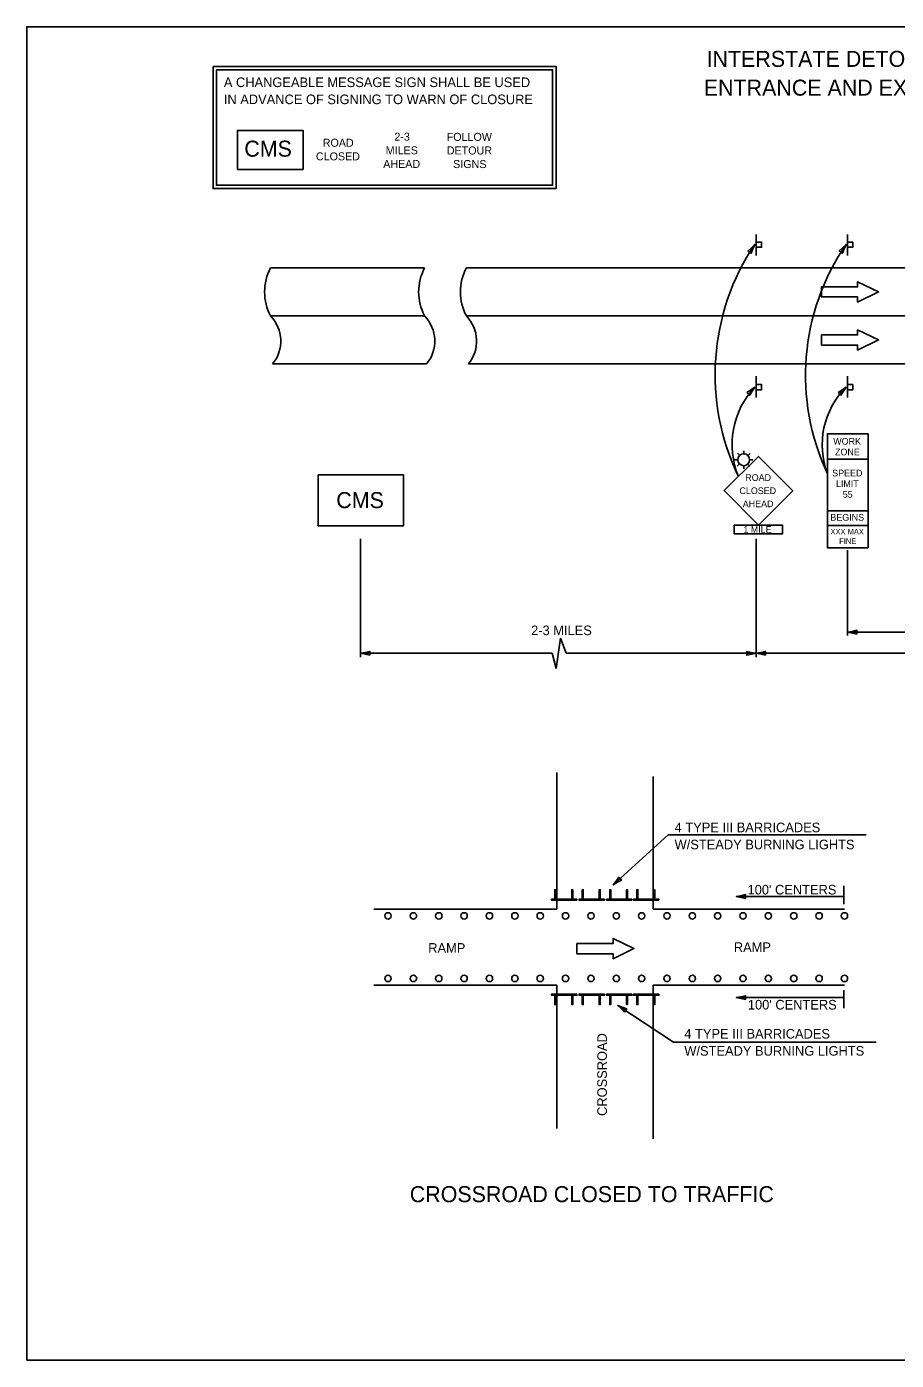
# Model space of a CAD drawing. Extents: x 2261695 to 2262325, y -3123392 to -3122992.
# Drawn here: x 2261694.6 to 2261955.3, y -3123391.7 to -3122991.7 of the extents above; entities that cross this region are included whole.
import ezdxf

# ---------------------------------------------------------------- set-up
doc = ezdxf.new("R2010")
doc.units = 0
for name, color, linetype in [('Default', 7, 'Continuous'), ('RD_Ex_Roadway_Dimensions', 7, 'Continuous'), ('RD_Pr_Roadway_Dimensions', 7, 'Continuous'), ('RD_Pr_Roadway_Items', 7, 'Continuous'), ('RD_Pr_Roadway_Notes', 7, 'Continuous')]:
    doc.layers.add(name, color=color, linetype=linetype)

msp = doc.modelspace()

# ---------------------------------------------------------------- linework, layer by layer
at = {"layer": 'Default'}
msp.add_lwpolyline([(2261694.65, -3123391.72), (2262324.65, -3123391.72), (2262324.65, -3122991.72), (2261694.65, -3122991.72)], close=True, dxfattribs=at)
at = {"layer": 'RD_Ex_Roadway_Dimensions'}
for p, q in [((2261913.25, -3123180.8), (2261913.25, -3123145.32)), ((2261913.25, -3123180.8), (2261913.25, -3123145.32)), ((2261913.25, -3123180.8), (2261913.25, -3123145.32)), ((2261939.58, -3123249.45), (2261939.58, -3123254.91))]:
    msp.add_line(p, q, dxfattribs=at)
at = {"layer": 'RD_Pr_Roadway_Dimensions'}
for p, q in [((2261794.73, -3123180.8), (2261794.73, -3123145.32)), ((2261913.25, -3123180.8), (2261913.25, -3123145.32)), ((2261940.63, -3123174.32), (2261940.63, -3123148.76)), ((2261854.6, -3123175.11), (2261853.38, -3123184.22)), ((2261856.36, -3123179.66), (2261854.6, -3123175.11)), ((2262057.85, -3123173.32), (2261940.63, -3123173.32)), ((2261852.12, -3123179.66), (2261794.73, -3123179.66)), ((2261853.38, -3123184.22), (2261852.12, -3123179.66)), ((2261913.25, -3123179.66), (2261856.36, -3123179.66)), ((2262057.85, -3123179.66), (2261913.25, -3123179.66)), ((2261939.58, -3123252.64), (2261907.33, -3123252.64)), ((2261939.58, -3123282.94), (2261907.33, -3123282.94)), ((2261939.58, -3123286.13), (2261939.58, -3123280.67))]:
    msp.add_line(p, q, dxfattribs=at)
for points in [[(2261943.43, -3123173.91), (2261943.43, -3123173.32), (2261943.43, -3123172.74), (2261942.03, -3123173.08), (2261940.63, -3123173.32), (2261942.12, -3123173.59)], [(2261797.53, -3123180.25), (2261797.53, -3123179.66), (2261797.53, -3123179.08), (2261796.13, -3123179.42), (2261794.73, -3123179.66), (2261796.22, -3123179.93)], [(2261910.45, -3123179.08), (2261910.45, -3123179.66), (2261910.45, -3123180.25), (2261911.85, -3123179.9), (2261913.25, -3123179.66), (2261911.76, -3123179.39)], [(2261916.05, -3123180.25), (2261916.05, -3123179.66), (2261916.05, -3123179.08), (2261914.65, -3123179.42), (2261913.25, -3123179.66), (2261914.75, -3123179.93)], [(2261910.13, -3123253.22), (2261910.13, -3123252.64), (2261910.13, -3123252.05), (2261908.73, -3123252.39), (2261907.33, -3123252.64), (2261908.82, -3123252.91)], [(2261910.13, -3123283.53), (2261910.13, -3123282.94), (2261910.13, -3123282.36), (2261908.73, -3123282.7), (2261907.33, -3123282.94), (2261908.82, -3123283.21)]]:
    msp.add_lwpolyline(points, close=True, dxfattribs=at)
at = {"layer": 'RD_Pr_Roadway_Items'}
for p, q in [((2261913.3, -3123060.37), (2261913.3, -3123054.05)), ((2261940.68, -3123060.37), (2261940.68, -3123054.05)), ((2261767.75, -3123064.07), (2261813.91, -3123064.07)), ((2261826.44, -3123064.07), (2262162.36, -3123064.07)), ((2261767.75, -3123078.48), (2261813.91, -3123078.48)), ((2261826.44, -3123078.48), (2262162.36, -3123078.48)), ((2261768.36, -3123092.89), (2261814.52, -3123092.89)), ((2261827.05, -3123092.89), (2262079.2, -3123092.89)), ((2261913.3, -3123096.59), (2261913.3, -3123102.91)), ((2261940.68, -3123096.59), (2261940.68, -3123102.91)), ((2261908.2, -3123120.11), (2261907.73, -3123119.6)), ((2261909.55, -3123119.59), (2261909.55, -3123118.89)), ((2261910.99, -3123120.19), (2261911.49, -3123119.71)), ((2261907.53, -3123121.61), (2261906.84, -3123121.61)), ((2261907.61, -3123123.51), (2261908.11, -3123123.02)), ((2261909.55, -3123124.32), (2261909.55, -3123123.63)), ((2261911.38, -3123123.62), (2261910.91, -3123123.1)), ((2261912.27, -3123121.61), (2261911.57, -3123121.61)), ((2261853.57, -3123256.41), (2261853.57, -3123215.39)), ((2261882.39, -3123256.41), (2261882.39, -3123216.61)), ((2261853.57, -3123256.41), (2261798.73, -3123256.41)), ((2261939.76, -3123256.41), (2261882.39, -3123256.41)), ((2261853.57, -3123279.19), (2261798.73, -3123279.19)), ((2261853.57, -3123322.23), (2261853.57, -3123279.19)), ((2261882.39, -3123325.29), (2261882.39, -3123279.19)), ((2261939.76, -3123279.19), (2261882.39, -3123279.19)), ((2261853.57, -3123280.83), (2261853.57, -3123287.56)), ((2261882.39, -3123280.83), (2261882.39, -3123287.56))]:
    msp.add_line(p, q, dxfattribs=at)
for points in [[(2261913.3, -3123057.89), (2261914.89, -3123057.89), (2261914.89, -3123056.31), (2261913.3, -3123056.31)], [(2261940.68, -3123057.89), (2261942.26, -3123057.89), (2261942.26, -3123056.31), (2261940.68, -3123056.31)], [(2261932.89, -3123069.76), (2261932.89, -3123072.79), (2261943.7, -3123072.79), (2261943.7, -3123074.31), (2261949.96, -3123071.28), (2261943.7, -3123068.24), (2261943.7, -3123069.76)], [(2261932.89, -3123084.17), (2261932.89, -3123087.2), (2261943.7, -3123087.2), (2261943.7, -3123088.72), (2261949.96, -3123085.69), (2261943.7, -3123082.65), (2261943.7, -3123084.17)], [(2261913.3, -3123099.07), (2261914.89, -3123099.07), (2261914.89, -3123100.65), (2261913.3, -3123100.65)], [(2261940.68, -3123099.07), (2261942.26, -3123099.07), (2261942.26, -3123100.65), (2261940.68, -3123100.65)], [(2261946.82, -3123121.4), (2261934.65, -3123121.4), (2261934.65, -3123113.83), (2261946.82, -3123113.83)], [(2261913.95, -3123141.19), (2261924.27, -3123130.92), (2261914, -3123120.6), (2261903.68, -3123130.87)], [(2261934.65, -3123121.4), (2261946.82, -3123121.4), (2261946.82, -3123136.94), (2261934.65, -3123136.94)], [(2261946.82, -3123136.94), (2261934.65, -3123136.94), (2261934.65, -3123141.35), (2261946.82, -3123141.35)], [(2261906.74, -3123141.19), (2261921.16, -3123141.19), (2261921.16, -3123143.88), (2261906.74, -3123143.88)], [(2261934.65, -3123141.35), (2261946.81, -3123141.35), (2261946.81, -3123147.99), (2261934.65, -3123147.99)], [(2261859.57, -3123266.72), (2261859.57, -3123269.76), (2261870.38, -3123269.76), (2261870.38, -3123271.28), (2261876.63, -3123268.24), (2261870.38, -3123265.21), (2261870.38, -3123266.72)]]:
    msp.add_lwpolyline(points, close=True, dxfattribs=at)
for points in [[(2261859.57, -3123253.74), (2261851.98, -3123253.74), (2261851.98, -3123253.43), (2261852.93, -3123253.43), (2261852.93, -3123250.58), (2261853.25, -3123250.58), (2261853.25, -3123253.43), (2261857.99, -3123253.43), (2261857.99, -3123250.58), (2261858.3, -3123250.58), (2261858.3, -3123253.43), (2261859.57, -3123253.43), (2261859.57, -3123253.74)], [(2261867.8, -3123253.74), (2261860.22, -3123253.74), (2261860.22, -3123253.43), (2261861.16, -3123253.43), (2261861.16, -3123250.58), (2261861.48, -3123250.58), (2261861.48, -3123253.43), (2261866.22, -3123253.43), (2261866.22, -3123250.58), (2261866.54, -3123250.58), (2261866.54, -3123253.43), (2261867.8, -3123253.43), (2261867.8, -3123253.74)], [(2261876.03, -3123253.74), (2261868.45, -3123253.74), (2261868.45, -3123253.43), (2261869.4, -3123253.43), (2261869.4, -3123250.58), (2261869.71, -3123250.58), (2261869.71, -3123253.43), (2261874.46, -3123253.43), (2261874.46, -3123250.58), (2261874.77, -3123250.58), (2261874.77, -3123253.43), (2261876.03, -3123253.43), (2261876.03, -3123253.74)], [(2261884.15, -3123253.74), (2261876.57, -3123253.74), (2261876.57, -3123253.43), (2261877.52, -3123253.43), (2261877.52, -3123250.58), (2261877.83, -3123250.58), (2261877.83, -3123253.43), (2261882.58, -3123253.43), (2261882.58, -3123250.58), (2261882.89, -3123250.58), (2261882.89, -3123253.43), (2261884.15, -3123253.43), (2261884.15, -3123253.74)], [(2261859.57, -3123281.88), (2261851.98, -3123281.88), (2261851.98, -3123282.2), (2261852.93, -3123282.2), (2261852.93, -3123285.04), (2261853.25, -3123285.04), (2261853.25, -3123282.2), (2261857.99, -3123282.2), (2261857.99, -3123285.04), (2261858.3, -3123285.04), (2261858.3, -3123282.2), (2261859.57, -3123282.2), (2261859.57, -3123281.88)], [(2261867.8, -3123281.88), (2261860.22, -3123281.88), (2261860.22, -3123282.2), (2261861.16, -3123282.2), (2261861.16, -3123285.04), (2261861.48, -3123285.04), (2261861.48, -3123282.2), (2261866.22, -3123282.2), (2261866.22, -3123285.04), (2261866.54, -3123285.04), (2261866.54, -3123282.2), (2261867.8, -3123282.2), (2261867.8, -3123281.88)], [(2261876.03, -3123281.88), (2261868.45, -3123281.88), (2261868.45, -3123282.2), (2261869.4, -3123282.2), (2261869.4, -3123285.04), (2261869.71, -3123285.04), (2261869.71, -3123282.2), (2261874.46, -3123282.2), (2261874.46, -3123285.04), (2261874.77, -3123285.04), (2261874.77, -3123282.2), (2261876.03, -3123282.2), (2261876.03, -3123281.88)], [(2261884.15, -3123281.88), (2261876.57, -3123281.88), (2261876.57, -3123282.2), (2261877.52, -3123282.2), (2261877.52, -3123285.04), (2261877.83, -3123285.04), (2261877.83, -3123282.2), (2261882.58, -3123282.2), (2261882.58, -3123285.04), (2261882.89, -3123285.04), (2261882.89, -3123282.2), (2261884.15, -3123282.2), (2261884.15, -3123281.88)]]:
    msp.add_lwpolyline(points, dxfattribs=at)
for centre, radius in [((2261909.55, -3123121.61), 1.79), ((2261802.96, -3123258.42), 0.948), ((2261810.56, -3123258.42), 0.948), ((2261818.16, -3123258.42), 0.948), ((2261825.76, -3123258.42), 0.948), ((2261833.36, -3123258.42), 0.948), ((2261840.96, -3123258.42), 0.948), ((2261848.56, -3123258.42), 0.948), ((2261856.16, -3123258.42), 0.948), ((2261863.76, -3123258.42), 0.948), ((2261871.36, -3123258.42), 0.948), ((2261878.96, -3123258.42), 0.948), ((2261886.56, -3123258.42), 0.948), ((2261894.16, -3123258.42), 0.948), ((2261901.76, -3123258.42), 0.948), ((2261909.36, -3123258.42), 0.948), ((2261916.96, -3123258.42), 0.948), ((2261924.56, -3123258.42), 0.948), ((2261932.16, -3123258.42), 0.948), ((2261939.76, -3123258.42), 0.948), ((2261802.96, -3123277.18), 0.948), ((2261810.56, -3123277.18), 0.948), ((2261818.16, -3123277.18), 0.948), ((2261825.76, -3123277.18), 0.948), ((2261833.36, -3123277.18), 0.948), ((2261840.96, -3123277.18), 0.948), ((2261848.56, -3123277.18), 0.948), ((2261856.16, -3123277.18), 0.948), ((2261863.76, -3123277.18), 0.948), ((2261871.36, -3123277.18), 0.948), ((2261878.96, -3123277.18), 0.948), ((2261886.56, -3123277.18), 0.948), ((2261894.16, -3123277.18), 0.948), ((2261901.76, -3123277.18), 0.948), ((2261909.36, -3123277.18), 0.948), ((2261916.96, -3123277.18), 0.948), ((2261924.56, -3123277.18), 0.948), ((2261932.16, -3123277.18), 0.948), ((2261939.76, -3123277.18), 0.948)]:
    msp.add_circle(centre, radius, dxfattribs=at)
for centre, radius, start, end in [((2261781.43, -3123071.28), 15.47, 152.2292, 207.7708), ((2261827.6, -3123071.28), 15.47, 152.2292, 207.7708), ((2261840.12, -3123071.28), 15.47, 152.2292, 207.7708), ((2261759.94, -3123086.03), 10.86, 320.806, 44.0165), ((2261806.1, -3123086.03), 10.86, 320.806, 44.0165), ((2261818.63, -3123086.03), 10.86, 320.806, 44.0165)]:
    msp.add_arc(centre, radius, start, end, dxfattribs=at)
at = {"layer": 'RD_Pr_Roadway_Notes'}
for p, q in [((2261886.96, -3123234.13), (2261870.44, -3123249.13)), ((2261886.96, -3123234.13), (2261946.21, -3123234.13)), ((2261888.49, -3123296.28), (2261871.82, -3123285.26)), ((2261888.49, -3123296.28), (2261949.3, -3123296.28))]:
    msp.add_line(p, q, dxfattribs=at)
for points in [[(2261750.49, -3123003.63), (2261853.31, -3123003.63), (2261853.31, -3123040.27), (2261750.49, -3123040.27)], [(2261751.5, -3123004.64), (2261852.29, -3123004.64), (2261852.29, -3123039.26), (2261751.5, -3123039.26)], [(2261757.83, -3123034.53), (2261757.83, -3123022.84), (2261777.49, -3123022.84), (2261777.49, -3123034.53)], [(2261910.82, -3123059.02), (2261911.3, -3123059.34), (2261911.79, -3123059.67), (2261912.28, -3123058.31), (2261912.86, -3123057.02), (2261911.8, -3123058.11)], [(2261938.17, -3123059), (2261938.65, -3123059.33), (2261939.14, -3123059.66), (2261939.64, -3123058.31), (2261940.23, -3123057.02), (2261939.17, -3123058.1)], [(2261910.52, -3123101.49), (2261910.94, -3123101.89), (2261911.37, -3123102.29), (2261912.08, -3123101.04), (2261912.86, -3123099.85), (2261911.64, -3123100.75)], [(2261937.84, -3123101.42), (2261938.26, -3123101.83), (2261938.67, -3123102.25), (2261939.42, -3123101.01), (2261940.23, -3123099.85), (2261938.99, -3123100.72)], [(2261782.04, -3123141.39), (2261782.04, -3123126.18), (2261807.63, -3123126.18), (2261807.63, -3123141.39)], [(2261872.91, -3123247.68), (2261872.52, -3123247.25), (2261872.12, -3123246.82), (2261871.32, -3123248.01), (2261870.44, -3123249.13), (2261871.73, -3123248.33)], [(2261873.83, -3123287.29), (2261874.15, -3123286.8), (2261874.48, -3123286.31), (2261873.12, -3123285.83), (2261871.82, -3123285.26), (2261872.91, -3123286.31)]]:
    msp.add_lwpolyline(points, close=True, dxfattribs=at)
for centre, radius, start, end in [((2261971.29, -3123096.07), 70.29, 146.2409, 205.7582), ((2261997.66, -3123096.29), 69.57, 145.6309, 205.1482), ((2261931.14, -3123117), 25.07, 136.8333, 202.5538), ((2261957.58, -3123117.15), 24.5, 135.0889, 200.8095)]:
    msp.add_arc(centre, radius, start, end, dxfattribs=at)

# ---------------------------------------------------------------- texts
at = {"layer": 'RD_Pr_Roadway_Dimensions'}
for s, p in [('2-3 MILES ', (2261845.84, -3123174.22)), ("100' CENTERS", (2261910.71, -3123252)), ("100' CENTERS", (2261910.81, -3123286.5))]:
    msp.add_text(s, height=2.88, dxfattribs=at).set_placement(p)
at = {"layer": 'RD_Pr_Roadway_Items'}
for s, height, p in [('WORK', 2, (2261936.39, -3123117.08)), ('ZONE', 2, (2261936.93, -3123120.28)), ('ROAD', 2, (2261910.02, -3123127.96)), ('SPEED', 2, (2261936.07, -3123126.61)), ('LIMIT', 2, (2261937.2, -3123129.81)), ('CLOSED', 2, (2261908.28, -3123131.9)), ('55', 2, (2261939.24, -3123133.01)), ('AHEAD', 2, (2261909.26, -3123135.84)), ('BEGINS', 2, (2261935.53, -3123139.9)), ('1 MILE', 2, (2261909.45, -3123143.53)), ('XXX MAX', 1.68, (2261935.58, -3123144.02)), ('FINE', 1.68, (2261938.18, -3123146.88))]:
    msp.add_text(s, height=height, dxfattribs=at).set_placement(p)
at = {"layer": 'RD_Pr_Roadway_Notes'}
for s, height, p in [('INTERSTATE DETOUR USING', 4.8, (2261898.42, -3123003.77)), ('A CHANGEABLE MESSAGE SIGN SHALL BE USED', 2.88, (2261753.74, -3123009.84)), ('ENTRANCE AND EXIT RAMPS', 4.8, (2261897.59, -3123012.41)), ('IN ADVANCE OF SIGNING TO WARN OF CLOSURE', 2.88, (2261753.74, -3123014.96)), ('2-3', 2.4, (2261804.85, -3123025.92)), ('FOLLOW', 2.4, (2261820.54, -3123025.97)), ('CMS', 4.8, (2261759.87, -3123030.71)), ('ROAD', 2.4, (2261783.38, -3123027.74)), ('MILES', 2.4, (2261802.26, -3123030)), ('DETOUR', 2.4, (2261820.57, -3123030.05)), ('CLOSED', 2.4, (2261781.33, -3123031.82)), ('AHEAD', 2.4, (2261801.51, -3123034.08)), ('SIGNS', 2.4, (2261822.47, -3123034.13)), ('CMS', 4.8, (2261787.44, -3123136.12)), ('4 TYPE III BARRICADES', 2.88, (2261888.85, -3123233.33)), ('W/STEADY BURNING LIGHTS', 2.88, (2261888.85, -3123238.45)), ('RAMP', 2.88, (2261815, -3123269.48)), ('RAMP', 2.88, (2261906.6, -3123269.25)), ('4 TYPE III BARRICADES', 2.88, (2261891.76, -3123295.22)), ('W/STEADY BURNING LIGHTS', 2.88, (2261891.76, -3123300.34)), ('CROSSROAD CLOSED TO TRAFFIC', 4.8, (2261809.47, -3123344.28))]:
    msp.add_text(s, height=height, dxfattribs=at).set_placement(p)
msp.add_text('CROSSROAD', height=2.88, rotation=90, dxfattribs=at).set_placement((2261868.55, -3123318.42))

doc.saveas('drawing.dxf')
